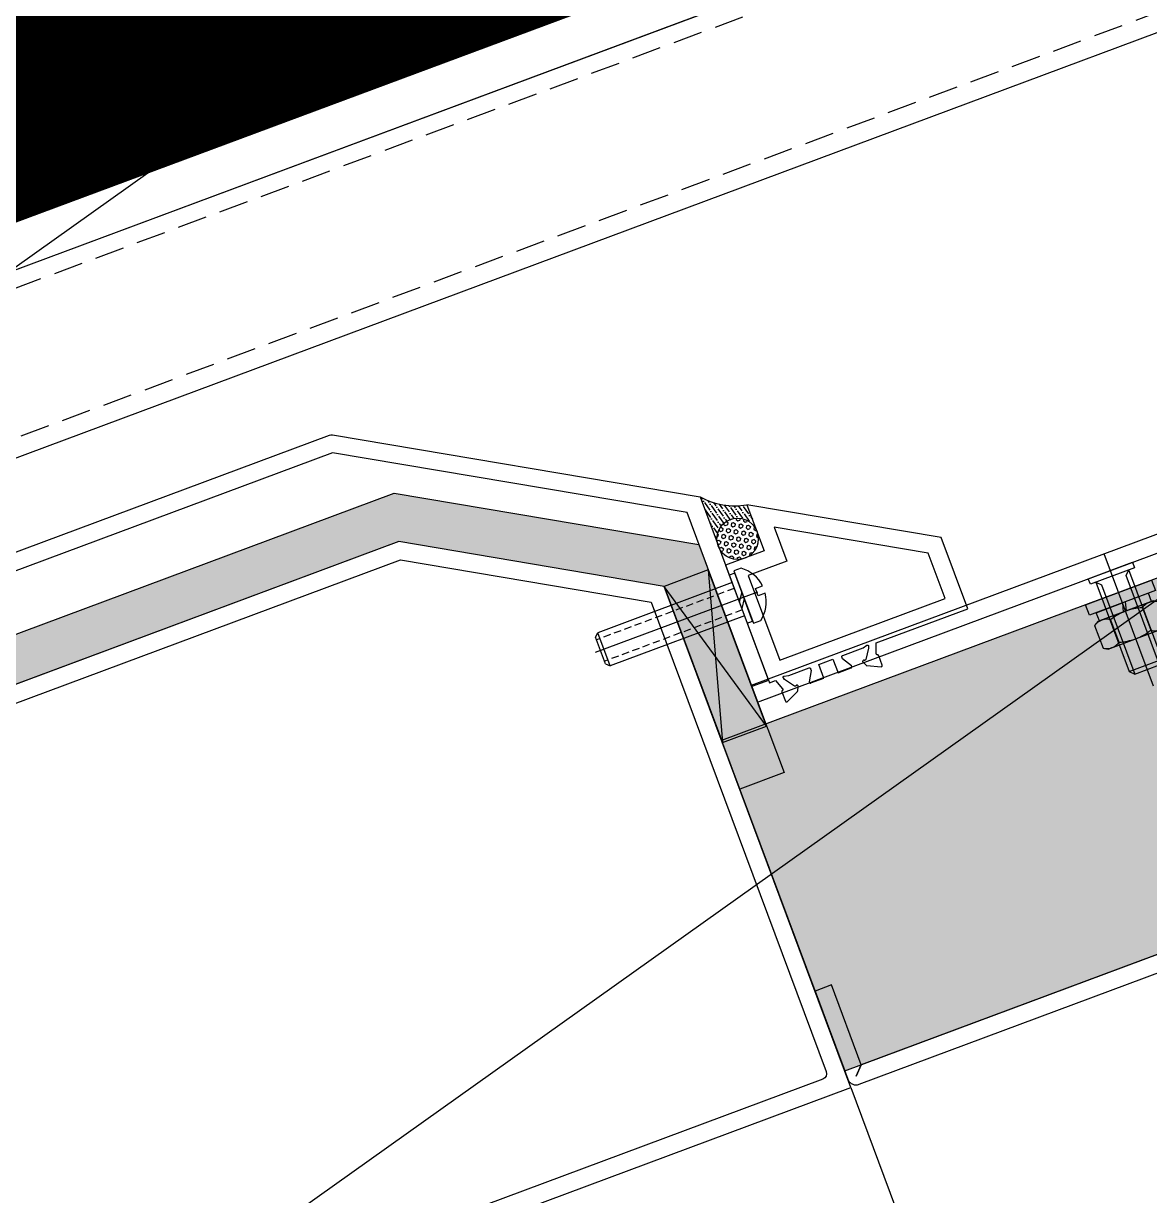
# Model space of a CAD drawing. Extents: x 12199666 to 24617114, y 1197707 to 2548648.
# Drawn here: x 12288963.3 to 12289155, y 1266128.3 to 1266327.7 of the extents above; entities that cross this region are included whole.
import ezdxf

# ---------------------------------------------------------------- set-up
doc = ezdxf.new("R2010")
doc.units = 0
doc.header["$LTSCALE"] = 10
doc.header["$MEASUREMENT"] = 0
for name, pattern in [('TX-PLAN-T1-F11$0$CENTER', [2, 1.25, -0.25, 0.25, -0.25]), ('TX-PLAN-T1-F11$0$CENTER-PISA', [11, 6, -2, 1, -2]), ('TX-PLAN-T1-F11$0$CENTER2', [1.125, 0.75, -0.125, 0.125, -0.125]), ('TX-PLAN-T1-F11$0$DASHED', [0.75, 0.5, -0.25]), ('TX-PLAN-T1-F11$0$HIDDEN', [0.375, 0.25, -0.125]), ('TX-PLAN-T1-F11$0$HIDDEN-PISA', [4.5, 2.5, -2])]:
    doc.linetypes.add(name, pattern=pattern)
doc.layers.add('TX-PLAN-T1-F11$0$_EDO-ALUMINIUM-SECTION', color=90, linetype='Continuous', lineweight=30)
doc.layers.add('TX-PLAN-T1-F11$0$幕墙线', color=114, linetype='Continuous', lineweight=30)
for name, color, linetype in [('TX-PLAN-T1-F11$0$AXIS', 3, 'Continuous'), ('TX-PLAN-T1-F11$0$F-Alum', 4, 'Continuous'), ('TX-PLAN-T1-F11$0$F-dashed line', 8, 'TX-PLAN-T1-F11$0$DASHED'), ('TX-PLAN-T1-F11$0$F-Misc', 1, 'Continuous'), ('TX-PLAN-T1-F11$0$F_MISC', 8, 'Continuous'), ('TX-PLAN-T1-F11$0$Hatch', 8, 'Continuous'), ('TX-PLAN-T1-F11$0$INSUL', 173, 'Continuous'), ('TX-PLAN-T1-F11$0$中心线', 1, 'TX-PLAN-T1-F11$0$CENTER2'), ('TX-PLAN-T1-F11$0$虚线', 8, 'TX-PLAN-T1-F11$0$HIDDEN'), ('TX-PLAN-T1-F11$0$螺栓钉类', 241, 'Continuous')]:
    doc.layers.add(name, color=color, linetype=linetype)
doc.layers.add('TX-PLAN-T1-F11$0$bangong', color=5, linetype='Continuous', true_color=0x0000ff)

# ---------------------------------------------------------------- blocks, each defined once
blk = doc.blocks.new('*U177')
at = {"layer": 'TX-PLAN-T1-F11$0$中心线', "color": 1, "linetype": 'TX-PLAN-T1-F11$0$CENTER', "ltscale": 2.357947691000002}
blk.add_line((-2.842170943040401e-14, 25.90048662063384), (2.842170943040401e-14, -4.956409502317115), dxfattribs=at)
at = {"layer": 'TX-PLAN-T1-F11$0$虚线', "linetype": 'TX-PLAN-T1-F11$0$HIDDEN', "ltscale": 0.5}
for p, q in [((-1.948286311568523, 1.13686837721616e-13), (-1.94828631156858, 25.00000000000011)), ((1.948286311568523, 1.13686837721616e-13), (1.948286311568467, 25.00000000000011))]:
    blk.add_line(p, q, dxfattribs=at)
at = {"layer": 'TX-PLAN-T1-F11$0$螺栓钉类', "color": 241, "linetype": 'Continuous'}
for p, q in [((-2.40807576862025, 25.00000000000011), (-2.999791744951636, 24.40828402366867)), ((2.99979174495158, 24.40828402366867), (-2.999791744951636, 24.40828402366867)), ((-2.999791744951636, 1.13686837721616e-13), (-2.999791744951636, 24.40828402366867)), ((2.408075768620193, 25.00000000000011), (-2.408075768620307, 25)), ((2.408075768620193, 25.00000000000011), (2.99979174495158, 24.40828402366867)), ((2.999791744951636, 1.13686837721616e-13), (2.99979174495158, 24.40828402366867)), ((-0.9100693464279175, -1), (0.5333063006401062, 0)), ((0.2446311712265015, -1), (1.688006818294525, 0))]:
    blk.add_line(p, q, dxfattribs=at)
blk.add_lwpolyline([(4.350000023841858, 0), (4.350000023841858, -1), (-4.350000023841858, -1), (-4.350000023841858, 0)], close=True, dxfattribs=at)
blk.add_lwpolyline([(-4.75, -1), (4.75, -1), (4.75, -2.319999992847443, -0.2072557309237045), (0.6600000262260437, -4.663157165050507), (0.6600000262260437, -3.379999995231628), (-0.6600000262260437, -3.379999995231628), (-0.6600000262260437, -4.663157165050507, -0.2072557309237047), (-4.75, -2.319999992847443)], format="xyb", close=True, dxfattribs=at)
blk = doc.blocks.new('*U178')
at = {"layer": 'TX-PLAN-T1-F11$0$F-Misc'}
blk.add_lwpolyline([(0, -8.000024006068998), (0, 0), (-28.34887666735243, 0), (-28.34887666735243, -8.000024006068998)], close=True, dxfattribs=at)
for points in [[(0, -8.000024006068998), (-28.34887666735243, 0)], [(-28.34887666735243, -8.000024006068998), (0, 0)]]:
    blk.add_lwpolyline(points, dxfattribs=at)
blk = doc.blocks.new('TX-PLAN-T1-F11$0$M6_Nut-3-flat-2')
at = {"color": 32}
for p, q in [((0.4587585457338719, 2.886751346217352), (4.541241450373491, 2.886751348967664)), ((0.4587585496265092, -2.886751345678931), (4.541241454266128, -2.886751342928619))]:
    blk.add_line(p, q, dxfattribs=at)
blk.add_lwpolyline([(3.368768375366926e-09, -5.000000000101863), (0.4465819912802544, -5.773502691699832), (4.55341801650502, -5.773502688927692), (5.000000003368768, -4.999999996733095), (4.999999996631232, 5.000000003266905), (4.553418008719746, 5.773502694864874), (0.4465819834949798, 5.773502692092734), (-3.368768375366926e-09, 4.999999999898137)], close=True, dxfattribs=at)
at = {"color": 32, "flags": 128}
for points in [[(0.4587585437839152, 5.77350269210001, 0.05544153127983753), (0.1914905091252876, 5.289701897236228, 0.09869862796531137), (2.179731382057071e-07, 4.331177979540371, 0.09869610361224045), (0.1906749697882333, 3.372516495095624, 0.0556548797355143), (0.4587585457338719, 2.886751346137316, 0.07885810885708416), (8.228016667999327e-07, 0.003914560504199471, 0.07906961162569194), (0.4587585496119573, -2.886751345737139, 0.05544153127358843), (0.1914905149606057, -3.370552140593645, 0.09869862796797009), (2.238084562122822e-07, -4.329076058289502, 0.09869610361472997), (0.1906749756235513, -5.287737542734249, 0.05565487971234068), (0.4587585515691899, -5.773502691699832)], [(4.541241456201533, -5.773502688956796, 0.05544086582962267), (4.808506944529654, -5.289708019925456, 0.09869862796320988), (4.999999779211066, -4.331184610375203, 0.09869862796168795), (4.809317995139281, -3.372499526725733, 0.05565303741726813), (4.541241454251576, -2.886751343001379, 0.07885744133804315), (4.99999916676461, -0.003939267226087395, 0.0790702791706459), (4.541241450373491, 2.886751348880352, 0.05544086581344029), (4.808506938694336, 3.370546017904417, 0.09869862796136168), (4.999999773375748, 4.329069427454669, 0.09869862796212955), (4.809317989303963, 5.287754511111416, 0.05565303742162497), (4.541241448416258, 5.773502694843046)]]:
    blk.add_lwpolyline(points, format="xyb", dxfattribs=at)
blk = doc.blocks.new('TX-PLAN-T1-F11$0$M6_Spring_Washer-flat-2')
at = {"color": 32}
for points in [[(-3.492459654808044e-10, 0.5176380901029916), (1.499999999919964, 0.1157143024684046), (1.499999996798579, 4.750000000909495), (-3.201421350240707e-09, 4.749999999898137)], [(1.50000000026921, -0.4019237877364503), (1.500000003201421, -4.749999999090505), (3.201421350240707e-09, -4.750000000101863), (0, -1.01863406598568e-10)]]:
    blk.add_lwpolyline(points, close=True, dxfattribs=at)
blk = doc.blocks.new('TX-PLAN-T1-F11$0$M6_Flat_Washer-flat-2')
at = {"color": 32}
blk.add_lwpolyline([(-4.045432433485985e-09, 5.999999999898137), (1.899999995956023, 6.000000001178705), (1.900000004046888, -5.999999998821295), (4.045432433485985e-09, -6.000000000101863)], close=True, dxfattribs=at)
blk = doc.blocks.new('TX-PLAN-T1-F11$0$M6x18_Stud_Bolt-flat-2')
at = {"color": 8, "linetype": 'TX-PLAN-T1-F11$0$HIDDEN-PISA'}
for p, q in [((1.749999998486601, 2.250000001135049), (0.9999999979772838, 3.000000000633008)), ((17.99999999847932, 2.250000012092642), (1.749999998486601, 2.250000001135049)), ((17.25000000202272, -2.999999988416675), (17.24999999797728, 3.000000011583325)), ((1.000000002022716, -2.999999999366992), (1.750000001513399, -2.249999998864951)), ((1.750000001513399, -2.249999998864951), (18.0000000015134, -2.249999987907358))]:
    blk.add_line(p, q, dxfattribs=at)
at = {"color": 54}
blk.add_line((18.0000000015134, -2.249999987907358), (17.99999999847932, 2.250000012092642), dxfattribs=at)
blk.add_lwpolyline([(-2.699380274862051e-09, 3.999999999898137), (0.9999999973006197, 4.000000000574801), (1.00000000269938, -3.999999999425199), (2.699380274862051e-09, -4.000000000101863)], close=True, dxfattribs=at)
blk.add_lwpolyline([(1.000000002022716, -2.999999999425199), (17.25000000202272, -2.999999988474883), (18.0000000015134, -2.249999987965566), (17.99999999847932, 2.250000012034434), (17.24999999797728, 3.000000011525117), (0.9999999979772838, 3.000000000574801)], dxfattribs=at)
at = {"layer": 'TX-PLAN-T1-F11$0$AXIS', "color": 8, "linetype": 'TX-PLAN-T1-F11$0$CENTER-PISA'}
blk.add_line((21, 1.411535777151585e-08), (-3, -2.066371962428093e-09), dxfattribs=at)
blk = doc.blocks.new('*U195')
at = {"layer": 'TX-PLAN-T1-F11$0$INSUL', "lineweight": 0}
h = blk.add_hatch(dxfattribs=at)
h.set_pattern_fill('岩棉', color=256, scale=60.00000000000002, style=0, pattern_type=2)
h.set_pattern_definition([(171.78891, (31.98000479999999, 119.4285713999999), (-403.9210344936758, 60.00000149168051), [2.0005134, -418.1072400000002]), (146.908661, (33.73372379999999, 118.2857141999999), (-95.04024262992478, 60.00000083033304), [2.093239800000001, -437.4870720000002]), (132.32733, (35.03487, 116.8571429999999), (-106.9202743718115, 119.9999994801657), [1.932303599999998, -403.8514799999996]), (114.796992, (35.8268718, 115.1428571999999), (-23.76006081965321, 59.99999964663972), [1.8883968, -196.393272]), (91.6202240999998, (35.8834434, 113.1428574), (-11.88003000216715, 359.9999998263044), [2.000800199999999, -418.1671799999997]), (82.82482490000001, (30.05657160000001, 66.85714259999999), (83.16020966511272, 659.9999982204777), [46.65104279999994, -9750.067799999993]), (97.17517500000001, (41.823459, 66.85714259999999), (-83.16021148970225, 659.9999979909094), [46.65104280000004, -9750.06780000001]), (88.37977579999999, (35.9965866, 113.1428574), (11.88002583240484, 359.9999999412873), [2.0008002, -418.16718]), (65.203007, (36.05315819999999, 115.1428571999999), (23.76006077749137, 59.99999973523376), [1.888396799999998, -196.3932719999997]), (47.67266909999998, (36.84516060000001, 116.8571429999999), (106.9202740388371, 119.9999998207617), [1.932303599999999, -403.8514799999998]), (33.09133829999998, (38.14630680000001, 118.2857141999999), (95.0402417250371, 60.00000218260124), [2.0932398, -437.4870719999998]), (8.211089519999998, (39.90002519999999, 119.4285713999999), (403.9210347392536, 59.99999988934716), [2.0005134, -418.1072399999999]), (87.16616460000002, (30.00000000000001, 65.71428599999996), (11.88002507150802, 180.0000001810667), [1.144256399999998, -239.1495899999996]), (103.9013849999999, (30.282858, 64.57142879999994), (-47.5201215879632, 179.9999997770064), [1.177340399999998, -246.0641939999996]), (111.603615, (30.73543020000001, 63.42857159999996), (-11.88003031737481, 59.99999997976404), [1.229204999999999, -63.30404399999991]), (122.761347, (31.470861, 62.28571439999996), (-35.64009214299298, 59.99999937378065), [1.3590366, -284.0386379999999]), (138.290552, (32.43257759999999, 61.42857119999996), (-71.2801817170538, 60.00000123338383), [1.288252200000001, -269.2446480000003]), (152.003514, (33.5074374, 60.85714259999997), (-106.9202745038909, 59.99999917536116), [1.2173142, -254.4187140000001]), (166.477202, (34.6954404, 60.57142859999996), (-237.6006083015547, 60.00000192533073), [1.2218772, -255.3723300000001]), (167.070755, (35.94001500000002, 60.28571399999996), (-249.4806394894893, 59.99999988713196), [1.276948800000001, -266.8823280000002]), (12.92924439999999, (35.94001500000002, 60.28571399999996), (249.4806395808134, 59.99999961372987), [1.2769488, -266.882328]), (13.52279750000001, (37.1845896, 60.57142859999996), (237.6006088251535, 59.99999985187424), [1.221877199999999, -255.3723299999998]), (27.99648529999997, (38.3725926, 60.85714259999997), (118.8003031649702, 60.00000218637319), [1.2173142, -254.418714]), (41.70944699999995, (39.44745299999998, 61.42857119999996), (71.28018116740307, 60.00000178097831), [1.288252199999999, -269.2446479999997]), (57.2386522, (40.40916960000001, 62.28571439999996), (118.8003026691194, 180.000001000711), [1.359036599999999, -284.0386379999999]), (68.396384, (41.1445998, 63.42857159999996), (11.88003024886847, 60.00000021423826), [1.229204999999999, -63.30404399999996]), (76.098615, (41.59717259999999, 64.57142879999994), (11.88003045248315, 59.99999970942572), [1.177340399999998, -246.0641939999996]), (92.83383529999988, (41.8800306, 65.71428599999996), (-11.88003015074521, 179.9999999348276), [1.144256399999999, -239.1495899999998])])
h.paths.add_polyline_path([(0, 0), (429.9707085312324, 0), (429.9707085312324, 59.99999999999999), (0, 59.99999999999999)])
at = {"layer": 'TX-PLAN-T1-F11$0$INSUL'}
blk.add_lwpolyline([(0, 0), (429.9707085312324, 0), (429.9707085312324, 59.99999999999999), (0, 59.99999999999999)], close=True, dxfattribs=at)
blk = doc.blocks.new('TX-PLAN-T1-F11$0$A$C6BF074A9')
at = {"layer": 'TX-PLAN-T1-F11$0$F-Alum', "flags": 128}
blk.add_lwpolyline([(-176.7907512970123, 303.4804956133912), (101.670045593768, -178.5215350181943), (103.71923694016, -179.0700009019029), (101.670045593768, -178.5215350181943), (89.11470231485146, -185.7750414216252), (90.61542777765135, -188.372698651784), (104.4695996714436, -180.3688295169968), (104.4696063576412, -180.3688256542637, 0.02280645285599625), (104.5847888761346, -180.2950804283291, 0.02181846118224456), (104.6882605061546, -180.2149870714611, 0.03475398228874555), (104.8375154014357, -180.0697275059329, 0.0365712911121337), (104.9712418131676, -179.8961266780652, 0.04398833926035511), (105.096454339815, -179.6643679886738, 0.0521847935262568), (105.1896716791816, -179.3663481273952, 0.08249638677520875), (105.2065083461493, -178.8750040695568, 0.09869640124711758), (105.0180655552685, -178.3196381704593), (-174.9434567983117, 306.2800496912268, 2.199596923842418e-06)], format="xyb", dxfattribs=at)
at = {"layer": 'TX-PLAN-T1-F11$0$F-Alum'}
blk.add_lwpolyline([(41.15684143688122, -207.7081718523377), (43.75396952407027, -206.2065308504652), (-210.3976291322469, 233.7131980354052), (-212.994757219436, 232.2115570334454)], close=True, dxfattribs=at)
at = {"layer": 'TX-PLAN-T1-F11$0$F_MISC', "ltscale": 18000, "extrusion": (6.800515792032808e-07, -9.067815260528008e-07, -0.9999999999993576), "xscale": -1, "rotation": 239.9840001645362}
blk.add_blockref('*U195', (-103.172877777826, -181.117975366362, 0.0002343973125617583), dxfattribs=at)
at = {"layer": 'TX-PLAN-T1-F11$0$F_MISC', "rotation": 30.01599997489868}
for name, p in [('TX-PLAN-T1-F11$0$M6x18_Stud_Bolt-flat-2', (11.69561524876917, -150.7156246285131)), ('TX-PLAN-T1-F11$0$M6_Nut-3-flat-2', (18.1031697497383, -147.0138351535979)), ('TX-PLAN-T1-F11$0$M6_Flat_Washer-flat-2', (15.15915822215902, -148.7146573447362)), ('TX-PLAN-T1-F11$0$M6_Spring_Washer-flat-2', (16.80434113462979, -147.7641978849397))]:
    blk.add_blockref(name, p, dxfattribs=at)
blk = doc.blocks.new('*U193')
at = {"layer": 'TX-PLAN-T1-F11$0$Hatch'}
h = blk.add_hatch(dxfattribs=at)
h.set_pattern_fill('ANGLE', color=256, scale=9.999999999999996, angle=30.01599999723185)
h.set_pattern_definition([(30.0159999972559, (7246.22157835518, 83575.31519769797), (-1.375665006030534, 2.381185795183361), [2, -0.7500000000000002]), (120.0160000000013, (7246.22157835518, 83575.31519769797), (-2.381185795183363, -1.375665006030534), [1.999999999999999, -0.7499999999999996])])
h.paths.add_polyline_path([(350.2253238288686, -354.6837878837832), (354.2542751866858, -361.6576381313353), (322.3892650641501, -380.066776734122), (322.3920172178186, -425.9033668380289), (402.0586897248868, -563.8011208046519), (395.1314504481852, -567.8031243171426), (314.3921460299753, -428.048037958506), (314.398585089948, -375.4440794177499), (343.3252546740696, -358.7324867446878), (343.3858318864368, -358.6351174034935)])
h = blk.add_hatch(dxfattribs=at)
h.set_pattern_fill('ANSI36', color=256, scale=5)
h.set_pattern_definition([(45, (51659.15010211314, 73373.3115634953), (0.3314563036811941, 1.215339780164379), [1.5625, -0.3125, 0, -0.3125])])
h.paths.add_polyline_path([(313.629378239857, -372.377642297346, -0.529394939964302), (308.8098884951323, -369.1014640657522, -0.2493492879967615), (310.3632095332723, -366.1803745179932), (306.3460307864007, -368.5011897335062, -0.1712452279442582), (306.3460307864007, -376.5853972057666)])
h = blk.add_hatch(dxfattribs=at)
h.set_pattern_fill('HEX', color=256, scale=3)
h.set_pattern_definition([(0, (51659.15010211314, 73373.3115634953), (0, 0.649519052838329), [0.375, -0.75]), (120, (51659.15010211314, 73373.3115634953), (-0.5625, -0.3247595264191643), [0.3749999999999989, -0.7499999999999978]), (59.99999999999999, (51659.52510211314, 73373.3115634953), (-0.5624999999999999, 0.3247595264191646), [0.375, -0.75])])
h.paths.add_polyline_path([(315.8564488166012, -369.1014640657522, 0.08813858490334972), (315.6408492759801, -367.8878941231815), (315.0367299781647, -366.842203286782, 0.3450716129569366), (310.7866421518847, -365.9357478965831), (310.3632095332723, -366.1803745179932, 0.2493492879967615), (308.8098884951323, -369.1014640657522, 0.5293949399643019), (313.629378239857, -372.377642297346), (314.5238589297514, -371.8608805284166, 0.2288196746550952)])
at = {"layer": 'TX-PLAN-T1-F11$0$F-Alum'}
blk.add_line((401.1615129876882, -334.5582640465145), (968.8281665723771, -6.604371515393723), dxfattribs=at)
at = {"layer": 'TX-PLAN-T1-F11$0$F-Alum', "flags": 128}
for points in [[(53.01061472645961, -31.80457267696329), (390.065040307818, -615.223651404347)], [(27.04169836640358, -46.80740425240947), (364.0961239619646, -630.2264829897904)]]:
    blk.add_lwpolyline(points, dxfattribs=at)
blk.add_lwpolyline([(317.0822395561263, -370.3828460521618), (335.5822342999745, -359.6949797654088), (335.0265996635426, -358.7332127066911), (336.2127619578969, -357.3187975721085, -0.007804943602983401), (336.2168480984401, -357.3140768012963, -0.03475147959870332), (336.2367392522283, -357.2947019631392, -0.02182096255239729), (336.250532599166, -357.2840158791223, -0.02280395128158622), (336.2658844890539, -357.2741778637283, -0.02280645289443629), (336.2820703778416, -357.2657780464506, -0.02181846149880163), (336.2982103182003, -357.2591537412081, -0.03475398223271113), (336.3249262834433, -357.2515767791047, -0.03657129109344772), (336.3538832296617, -357.2476800918521, -0.04398833847658366), (336.3889928851277, -357.2486376030138, -0.05218479367646167), (336.4296287405305, -357.2577015426796, -0.08249638702618169), (336.4875171966851, -357.288456366703, -0.01121976765777889), (336.4945214735344, -357.2940675220743), (336.5080435059499, -357.3054074212851, 0.01121910438095667), (336.5150473611429, -357.3110182542296, 0.08249689023293717), (336.5729361150879, -357.3417733590759, 0.0521855456413639), (336.6135725602508, -357.350837394275, 0.04398758811039476), (336.6486816192046, -357.3517948594817, 0.03657229268390293), (336.6776393509936, -357.3478980267537, 0.03475223026892075), (336.7043539737351, -357.340321449883, 0.0218196119654262), (336.7204947734717, -357.3336968174845, 0.02269948356110112), (336.7366066030227, -357.3253397871158), (338.2109367812518, -356.4735858242348, 0.0001048805003330558), (338.2110093969386, -356.4735438522912, 0.02280645355989477), (338.2263629918452, -356.4637047949363, 0.0218209627636952), (338.2401563106105, -356.4530186743068, 0.03475147960027722), (338.2600474129431, -356.4336437833845, 0.03657129127645277), (338.2778680119663, -356.4104896227655, 0.04398833946914894), (338.2945502141956, -356.3795815514459, 0.05218479376400448), (338.3069627324585, -356.3398404251202, 0.08249638700787947), (338.3091804848518, -356.2743269597267, 0.09869862806640825), (338.284023226006, -356.2002870598517, 0.09869862815205552), (338.2323988731951, -356.1415527374193, 0.01059771609706687), (338.2255579496268, -356.1365462384565), (336.2272453666665, -354.7381441767793, 0.0718358672267889), (336.1761978338473, -354.7123958517041, 0.05218479356706384), (336.1355619786773, -354.7033319120237, 0.04398833903647838), (336.1004523229785, -354.7023744008766, 0.006722845275875734), (336.0950890481472, -354.702772549761), (335.4650779261719, -354.7580686645524, 0.0445771316028027), (335.4289845842868, -354.7505911936605, 0.04398833927789026), (335.3926233092789, -354.7495995482604, 0.03657129109167929), (335.3626340809278, -354.7536351480667, 0.03475398272905562), (335.3349657217041, -354.7614822202304, 0.02181846138117786), (335.3182504107244, -354.7683426743897, 0.02280645284909666), (335.3014875133522, -354.7770419356384, 0.02280395204992727), (335.2855883461889, -354.7872306651261, 0.02182096253729524), (335.2713032818865, -354.798297695932, 0.03475147915249242), (335.2507030311972, -354.8183632250293, 0.03657129132459825), (335.2322470843792, -354.8423427562229, 0.04398833927744469), (335.2149700955488, -354.874352619343, 0.05218730021067805), (335.2021145676263, -354.9155124683166, 0.08249638670837647), (335.1998182532843, -354.9833614311938, 0.09869610352660264), (335.2258718663361, -355.0600387850573, 0.09869862818395074), (335.279336407315, -355.120867061225, 0.02693974869998015), (335.2977558004204, -355.1334444337117, -0.02625242275471121), (335.3179759462364, -355.1390675801231, -0.08249638677413643), (335.3758644026238, -355.1698224041902, -0.0986986281154367), (335.4274887554348, -355.2285567265935, -0.09869862807006985), (335.4526460142806, -355.3025966265122, -0.08249638702823749), (335.4504282618873, -355.3681100918329, -0.05218479375735399), (335.4380157436244, -355.4078512181877, -0.007261159787873329), (335.4356391003821, -355.413151373461), (334.5871063340455, -357.2341632518946), (334.3813251063693, -357.4795428967336, -0.007804282106335403), (334.3772393197287, -357.4842632717191, -0.03475147962112415), (334.3573482171632, -357.503638162656, -0.02182096283050531), (334.343554898398, -357.5143242833001, -0.02280645349282725), (334.3282013034914, -357.5241633406258, -0.02280395202717555), (334.312017168384, -357.5325621996599, -0.02182096214495271), (334.2958753639832, -357.5391872256878, -0.03475147910663924), (334.269161300268, -357.5467635806999, -0.03657129092895692), (334.240204364527, -357.550660344772, -0.04398833891098607), (334.2050947062671, -357.5497029267863, -0.05218479370896922), (334.1644588271156, -357.5406390949356, -0.08249890380217352), (334.1065687006339, -357.5098832094227, -0.09869862798398574), (334.0549447792582, -357.4511485077383, -0.06564783278589638), (334.0349096211139, -357.4028459185793), (333.8483450650238, -356.7073544477462, 0.06554346293131519), (333.8283515111543, -356.6591238381225), (333.8283515111543, -356.6591238381225), (331.9769921288826, -353.4545423190139, -0.09858998483440251), (331.951877401676, -353.380577127391, -0.08249638676440048), (331.9540946725756, -353.3150636457722, -0.05218730050687392), (331.9665076907258, -353.2753205915651, -0.04398833927353016), (331.9831899749115, -353.2444125645852, -0.03657129105370164), (332.0010106354021, -353.2212584512745, -0.03475147952411811), (332.0209017891902, -353.2018836131319, -0.02182096246113782), (332.034695136128, -353.1911975290859, -0.02280395130315905), (332.0500470260158, -353.1813595136919, -0.0001067408310020497), (332.0501209134236, -353.1813168062072), (332.3223201963119, -353.0240611104819), (334.2687302818522, -353.0235175687703, 0.01509568094209679), (334.2807984719984, -353.0231497574277, 0.03657129125845142), (334.3097554077394, -353.019252993312, 0.03475147942682418), (334.3364694714546, -353.0116766383435, 0.02182096208700705), (334.3526112758555, -353.005051612301, 0.02280395203963335), (334.3687954109628, -352.996652753267, 0.02280645309615273), (334.3841490058694, -352.9868136958976, 0.02182096247282068), (334.3979423248675, -352.976127575268, 0.03475147935827796), (334.4178334272001, -352.9567526843748, 0.03657129137121549), (334.4356540259905, -352.9335985237267, 0.04398833890508947), (334.4523362284526, -352.9026904524653, 0.05218479338488609), (334.4647487464827, -352.8629493260669, 0.0824963869722262), (334.466966498876, -352.7974358607898, 0.09859183946021731), (334.441851579817, -352.7234692123893), (333.2575923767872, -350.6735942977102), (331.0928780185059, -351.9241988500435), (329.806572051486, -349.6976876904955), (331.9712864097673, -348.4470831381623), (330.7870272072032, -346.3972082231776, 0.09859183946021731), (330.7354948751163, -346.3385035131214, 0.0824963869722262), (330.6776324606035, -346.3076997220633, 0.05218479338488609), (330.6370042886119, -346.2986014046473, 0.04398833890508947), (330.6018954557367, -346.2976141883555, 0.03657129137121549), (330.5729352231137, -346.3014863745193, 0.03475147935827796), (330.5462147388607, -346.3090400537476, 0.02182096247282068), (330.5300673174206, -346.3156513774011, 0.02280645309615273), (330.5138743275311, -346.3240374971647, 0.02280395203963335), (330.4985141195357, -346.3338625201286, 0.02182096208700705), (330.4847117362078, -346.344536930148, 0.03475147942682418), (330.4648041969631, -346.3638949319429, 0.03657129125845142), (330.4469639528543, -346.3870339593996, 0.01509568094209679), (330.4406170593575, -346.3973049593333), (329.4678827370517, -348.0832173102681), (329.1956834539305, -348.2404730059061, -0.0001067408310020497), (329.195609548362, -348.2405156818568, -0.02280395130315905), (329.1794183128513, -348.2489008449047, -0.02182096246113782), (329.1632709091064, -348.2555122113263, -0.03475147952411811), (329.1365504446439, -348.2630659614515, -0.03657129105370164), (329.1075902224984, -348.266938224464, -0.04398833927353016), (329.0724813868292, -348.2659511014062, -0.05218730050687392), (329.031851295149, -348.2568522539514, -0.08249638676440048), (328.9739891069476, -348.2260480378172, -0.09858998483440251), (328.9224579411093, -348.1673442214233), (327.0710985597689, -344.9627627018926), (327.0710985597689, -344.9627627018926, 0.06554346293131519), (327.0393032692373, -344.9213502229541), (326.5299878888763, -344.4123192190891, -0.06564783278589638), (326.4981510243379, -344.370834743313, -0.09869862798398574), (326.4730558737647, -344.2967737692961, -0.08249890380217352), (326.4753289695363, -344.2312602267193, -0.05218479370896922), (326.4877752126195, -344.191529649499, -0.04398833891098607), (326.5044836415909, -344.1606357480341, -0.03657129092895692), (326.5223238856997, -344.137496720592, -0.03475147910663924), (326.5422314249445, -344.1181387188262, -0.02182096214495271), (326.5560338082723, -344.1074643088214, -0.02280395202717555), (326.5713940162677, -344.0976392857992, -0.02280645349282725), (326.5875870061573, -344.089253165992, -0.02182096283050531), (326.6037344275974, -344.0826418423676, -0.03475147962112415), (326.6304549118504, -344.0750881631393, -0.007804282106335403), (326.6365851110313, -344.0739065314701), (326.951949672075, -344.0182084413827), (328.9533563950099, -344.192745677341, -0.007261159787873329), (328.9591351153795, -344.1933342941775, -0.05218479375735399), (328.999763287371, -344.2024326115788, -0.08249638702823749), (329.0576257018838, -344.2332364026224, -0.09869862807006985), (329.1092003427912, -344.2920143821248, -0.0986986281154367), (329.1342949490063, -344.3660755404853, -0.08249638677413643), (329.1320217682514, -344.4315871059807, -0.02625242275471121), (329.1267928341404, -344.4519127627136, 0.02693974869998015), (329.12848788267, -344.474152168099, 0.09869862818395074), (329.154477286851, -344.5508534537221, 0.09869610352660264), (329.2078890225384, -344.6117253999109, 0.08249638670837647), (329.2678139321506, -344.643627751444, 0.05218730021067805), (329.3098924404476, -344.6530509624572, 0.04398833927744469), (329.3462528660893, -344.6540732753783, 0.03657129132459825), (329.3762454874814, -344.6500629706134, 0.03475147915249242), (329.4039185058791, -344.6422399378498, 0.02182096253729524), (329.4206415463705, -344.6353928836616, 0.02280395204992727), (329.4374099809211, -344.6267087991291, 0.02280645284909666), (329.4533195300028, -344.6165324475733, 0.02181846138117786), (329.4676123417448, -344.6054788064212, 0.03475398272905562), (329.4882310905959, -344.5854293217562, 0.03657129109167929), (329.5067072554957, -344.5614653652447, 0.04398833927789026), (329.524011235917, -344.5294700852974, 0.0445771316028027), (329.5355626796372, -344.4944671417761), (329.8981667414773, -343.9763069653418, 0.006722845275875734), (329.9011907025706, -343.9718596178718, 0.04398833903647838), (329.9178990495857, -343.9409656720673, 0.05218479356706384), (329.9303451871965, -343.9012350618286, 0.0718358672267889), (329.9335383684374, -343.8441506467643), (329.720285929041, -341.4144788783597, 0.01059771609706687), (329.7193659285549, -341.4060517279286, 0.09869862815205552), (329.6942713223398, -341.3319905695098, 0.09869862806640825), (329.6426966814324, -341.2732125900802, 0.08249638700787947), (329.5848342669196, -341.2424087989639, 0.05218479376400448), (329.5442060949281, -341.2333104815189, 0.04398833946914894), (329.5090972620528, -341.2323232652707, 0.03657129127645277), (329.4801370294299, -341.2361954513763, 0.03475147960027722), (329.4534165451769, -341.2437491306628, 0.0218209627636952), (329.4372691237368, -341.2503604542871, 0.02280645355989477), (329.4210761338472, -341.2587465740944, 0.0001048805003330558), (329.4210035006981, -341.2587885155954), (327.9466733220033, -342.1105424781999, 0.02269948356110112), (327.9313854682259, -342.1203257566085, 0.0218196119654262), (327.917583927745, -342.130999492816, 0.03475223026892075), (327.8976759170182, -342.1503578681586, 0.03657229268390293), (327.8798352158628, -342.1734975508007, 0.04398758811039476), (327.8631271272898, -342.2043909567728, 0.0521855456413639), (327.8506807773374, -342.2441221259069, 0.08249689023293717), (327.8484076911118, -342.3096340894845, 0.01121910438095667), (327.8497698416468, -342.318504263123), (327.8528391728178, -342.3358829248173, -0.01121976765777889), (327.8542013920378, -342.3447536247841, -0.08249638702618169), (327.8519282110501, -342.4102651901921, -0.05218479367646167), (327.8394820734393, -342.4499958004599, -0.04398833847658366), (327.8227737264242, -342.4808897462644, -0.03657129109344772), (327.8049335437827, -342.5040288210439, -0.03475398223271113), (327.7850245286245, -342.5233881669701, -0.02181846149880163), (327.7712237006053, -342.5340613222506, -0.02280645289443629), (327.7558617866598, -342.5438873857784, -0.02280395128158622), (327.7396705511492, -342.5522725487972, -0.02182096255239729), (327.7235231474042, -342.5588839152624, -0.03475147959870332), (327.6968026831746, -342.5664376654022, -0.007804943602983401), (327.6906719645485, -342.5676194056578), (325.8728504066821, -342.8886738336587), (317.5506474499125, -328.4834869694896), (306.3460307864007, -334.9566479812202), (306.3460307864007, -368.5011897335062), (313.5805468137842, -364.3216458467068)], format="xyb", close=True, dxfattribs=at)
blk.add_lwpolyline([(318.1791713258717, -366.2844633594796), (331.5100810700096, -358.5828946406837), (316.4537156824954, -332.5818696624483), (309.3425357767846, -336.6901594766532), (309.3425357767846, -363.305380536156), (314.6774785837624, -360.2232631545194)], close=True, dxfattribs=at)
at = {"layer": 'TX-PLAN-T1-F11$0$F-Alum'}
for points in [[(455.4729844129179, -567.7718404594343), (455.4729844129179, -567.7718404594343), (446.3959872892592, -552.0601956466271), (505.8266415628605, -517.7257626117789, 0.4142135629107179), (506.192285489291, -516.359635047178), (401.1615129876882, -334.5582640464709), (322.3892650641501, -380.0667758264462)], [(439.369238186162, -573.3344405092794), (418.1223877749871, -585.6092291673849), (325.3936407528818, -425.1025364142552), (325.3857700543012, -381.800288240629), (399.198695463594, -339.1568885540619, -0.4142135618083592), (400.5648230256047, -339.522532479692), (502.0939028023276, -515.2627032643359, -0.4142135629305874), (501.7282588758972, -516.6288308289368), (442.4707817491144, -550.8632155012601, 0.4142135623737295), (442.397652963642, -551.1364410138922), (451.2549298969097, -566.4678058499121)], [(309.3460307866335, -439.5040731506597), (405.3548687912989, -605.6890643946535), (437.1462707237806, -587.3224317001004), (438.6470144910272, -589.9200927575439), (435.1871296027675, -591.9189461415081), (435.1871296027675, -591.9189461415081), (404.2579426011071, -609.7874283735582), (306.4801450439263, -440.5405095017923, -0.1317235220179792), (306.3460307864007, -440.0402676794038), (306.3460307864007, -376.5853972057666), (335.2009771130979, -359.9152406854846), (336.701702574268, -362.5128979166475), (309.3460307866335, -378.3168895531417), (309.3460307866335, -439.5040731506597)]]:
    blk.add_lwpolyline(points, format="xyb", dxfattribs=at)
blk.add_lwpolyline([(322.3892650641501, -380.066776734122), (322.3920172178186, -425.9033668380289), (405.9924112183508, -570.6101344211784)], dxfattribs=at)
at = {"layer": 'TX-PLAN-T1-F11$0$F-dashed line', "flags": 128}
for points in [[(50.2786876456812, -33.38286887168942), (387.3331132275052, -616.8019476004993)], [(29.57848780532368, -45.34184349645511), (366.632913393667, -628.760922236208)]]:
    blk.add_lwpolyline(points, dxfattribs=at)
at = {"layer": 'TX-PLAN-T1-F11$0$Hatch'}
blk.add_lwpolyline([(350.2253238288686, -354.6837878837832), (354.2542751866858, -361.6576381313353), (322.3892650641501, -380.066776734122), (322.3920172178186, -425.9033668380289), (402.0586897248868, -563.8011208046519), (395.1314504481852, -567.8031243171426), (314.3921460299753, -428.048037958506), (314.398585089948, -375.4440794177499), (343.3252546740696, -358.7324867446878), (343.3858318864368, -358.6351174034935), (350.2253238288686, -354.6837878837832), (350.2253238288686, -354.6837878837832)], dxfattribs=at)
blk.add_circle((312.3331686558668, -369.1014640657522), 3.52328016069998, dxfattribs=at)
blk.add_arc((294.8900346637238, -372.5432934696291), 12.14818709837609, 340.5652533305836, 19.43474666941645, dxfattribs=at)
blk.add_blockref('TX-PLAN-T1-F11$0$A$C6BF074A9', (295.3913204157725, -154.9408162646432))
at = {"layer": 'TX-PLAN-T1-F11$0$F_MISC', "rotation": 210.0159999954284}
blk.add_blockref('*U178', (322.3891669837758, -380.0668603298254), dxfattribs=at)
at = {"layer": 'TX-PLAN-T1-F11$0$F_MISC', "xscale": -1, "rotation": 210.0160000257106}
blk.add_blockref('*U177', (322.4352983376011, -367.2902626612195), dxfattribs=at)
blk = doc.blocks.new('TX-PLAN-T1-F11$0$A$C21521A5F')
at = {"rotation": 90}
blk.add_blockref('*U193', (388.7170751225203, 13760.21975712478, 0.0004146164392175001), dxfattribs=at)
blk = doc.blocks.new('TX-PLAN-T1-F11$0$标准层幕墙0118')
at = {"color": 3, "rotation": 180}
blk.add_blockref('TX-PLAN-T1-F11$0$A$C21521A5F', (-5561.283235622803, 27660.21975712452, -0.0004146164392191662), dxfattribs=at)
blk = doc.blocks.new('TX-PLAN-T1-F11')
at = {"layer": 'TX-PLAN-T1-F11$0$bangong'}
h = blk.add_hatch(dxfattribs=at)
h.set_pattern_fill('ANSI31', color=256, scale=100)
h.set_pattern_definition([(35.42361568638237, (12267498.76065116, 1237188.209494983), (-92.0142139200649, 129.363622926511), [])])
h.paths.add_polyline_path([(12311684.18336611, 1287370.210507017), (12310206.36976081, 1278610.927855134), (12302958.7966133, 1279833.690537009), (12302775.84162168, 1278749.276510726), (12300113.46885065, 1279198.456067521), (12299082.01873722, 1273084.854827092), (12299673.66233511, 1272985.036269651), (12298342.75916021, 1265096.519714597), (12297751.20815149, 1265196.322650944), (12297252.11954068, 1262238.129415706), (12297843.6397387, 1262138.331677556), (12297460.90569874, 1259869.79413769), (12299531.67664484, 1259520.426090187), (12299348.73406536, 1258436.086736571), (12307533.15646735, 1257055.260102745), (12306093.66360394, 1248523.111785988), (12305034.8156649, 1248138.598779066), (12304987.2896874, 1248120.884374847), (12304730.88532002, 1248810.1552251), (12304726.2279362, 1248813.755302423), (12304668.76189766, 1248792.335929501), (12303555.71862895, 1248388.142278736), (12303508.19265145, 1248370.427874517), (12303251.78828407, 1249059.69872477), (12303247.13090024, 1249063.298802093), (12303189.66486171, 1249041.879429172), (12302076.62159299, 1248637.685778406), (12302029.09561549, 1248619.971374187), (12301772.69124811, 1249309.242224441), (12301768.03386428, 1249312.842301764), (12301710.56782575, 1249291.422928842), (12300597.52455704, 1248887.229278077), (12300549.99857954, 1248869.514873858), (12300293.59421215, 1249558.785724111), (12300288.93682833, 1249562.385801434), (12300231.47078979, 1249540.966428512), (12299118.42752108, 1249136.772777747), (12299070.90154358, 1249119.058373528), (12298814.4971762, 1249808.329223781), (12298809.83979237, 1249811.929301104), (12298752.37375384, 1249790.509928182), (12297639.33048512, 1249386.316277418), (12297591.80450763, 1249368.601873198), (12297335.40014024, 1250057.872723451), (12297330.74275642, 1250061.472800774), (12297273.27671788, 1250040.053427853), (12296160.23344917, 1249635.859777088), (12296112.70747167, 1249618.145372869), (12295856.30310429, 1250307.416223122), (12295851.64572046, 1250311.016300445), (12295794.17968193, 1250289.596927523), (12294681.13641321, 1249885.403276758), (12294633.61043572, 1249867.688872539), (12294377.20606833, 1250556.959722792), (12294372.54868451, 1250560.559800115), (12294315.08264597, 1250539.140427193), (12293202.03937726, 1250134.946776428), (12293154.51339976, 1250117.232372209), (12292896.37247753, 1250811.171460559), (12292836.97187973, 1250784.745247274), (12291908.2772282, 1250382.531343024), (12291867.16237681, 1250364.240115792), (12291547.28495182, 1251083.257633011), (12291482.39475784, 1251070.585970619), (12290489.94021968, 1250886.969781256), (12290445.77444349, 1250878.345152928), (12290294.64825905, 1251652.245776173), (12290228.30317677, 1251656.873738757), (12289222.19786628, 1251737.079845253), (12289177.30695085, 1251740.211252583), (12289232.17744772, 1252526.818223604), (12289169.30588734, 1252548.50358447), (12288218.47681304, 1252887.037167406), (12288175.93617847, 1252901.710081621), (12288433.044248, 1253647.133946957), (12288377.95346105, 1253684.391069287), (12287547.54072607, 1254258.059618989), (12287510.26477772, 1254283.268817198), (12287951.9962696, 1254936.441525879), (12287908.46045644, 1254986.717971193), (12287255.35459211, 1255756.220177345), (12287225.89705826, 1255790.238609117), (12287822.05035732, 1256306.464815688), (12287791.11153031, 1256365.586334077), (12287330.16118586, 1257267.991576919), (12287309.29652999, 1257307.862194365), (12288006.71543675, 1257672.827836192), (12287983.76926086, 1257734.390134638), (12287579.57561009, 1258847.433403349), (12287561.86120587, 1258894.959380847), (12288251.13205613, 1259151.363748232), (12288254.73213345, 1259156.021132058), (12288233.31276053, 1259213.487170594), (12287829.11910976, 1260326.530439305), (12287811.40470554, 1260374.056416802), (12288500.6755558, 1260630.460784187), (12288504.27563312, 1260635.118168013), (12288482.8562602, 1260692.584206549), (12288078.66260943, 1261805.62747526), (12288060.94820521, 1261853.153452758), (12288750.21905547, 1262109.557820143), (12288753.81913279, 1262114.215203969), (12288732.39975987, 1262171.681242505), (12288328.2061091, 1263284.724511216), (12288310.49170488, 1263332.250488713), (12288999.76255514, 1263588.654856098), (12289003.36263246, 1263593.312239924), (12288981.94325954, 1263650.77827846), (12288577.74960877, 1264763.821547171), (12288560.03520455, 1264811.347524669), (12289249.30605481, 1265067.751892054), (12289252.90613213, 1265072.40927588), (12289231.48675921, 1265129.875314416), (12288827.29310844, 1266242.918583128), (12288809.57870422, 1266290.444560624), (12289498.84955448, 1266546.848928009), (12289502.4496318, 1266551.506311836), (12289481.03025888, 1266608.972350372), (12289076.83660812, 1267722.015619083), (12289059.12220389, 1267769.54159658), (12289748.39305415, 1268025.945963965), (12289751.99313147, 1268030.603347791), (12289730.57375855, 1268088.069386327), (12289326.38010778, 1269201.112655038), (12289308.66570356, 1269248.638632536), (12289997.93655382, 1269505.042999921), (12290001.53663114, 1269509.700383747), (12289980.11725822, 1269567.166422283), (12289575.92360746, 1270680.209690994), (12289558.20920323, 1270727.735668491), (12290247.48005349, 1270984.140035876), (12290251.08013081, 1270988.797419702), (12290229.66075789, 1271046.263458238), (12289825.46710713, 1272159.306726949), (12289807.7527029, 1272206.832704447), (12290497.02355316, 1272463.237071831), (12290500.62363048, 1272467.894455658), (12290479.20425756, 1272525.360494193), (12290075.0106068, 1273638.403762905), (12290057.29620258, 1273685.929740402), (12290746.56705283, 1273942.334107787), (12290750.16713015, 1273946.991491613), (12290728.74775723, 1274004.457530149), (12290324.55410647, 1275117.500798861), (12290306.83970224, 1275165.026776358), (12290996.1105525, 1275421.431143743), (12290999.71062982, 1275426.088527569), (12290978.2912569, 1275483.554566104), (12290574.09760614, 1276596.597834816), (12290556.38320192, 1276644.123812313), (12291245.65405217, 1276900.528179698), (12291249.25412949, 1276905.185563524), (12291227.83475657, 1276962.65160206), (12290823.64110581, 1278075.694870772), (12290805.92670159, 1278123.220848269), (12291495.19755184, 1278379.625215654), (12291498.79762916, 1278384.28259948), (12291477.37825624, 1278441.748638015), (12291073.18460548, 1279554.791906727), (12291055.47020126, 1279602.317884224), (12291744.74105151, 1279858.722251609), (12291748.34112883, 1279863.379635435), (12291726.92175591, 1279920.845673971), (12291322.72810515, 1281033.888942682), (12291305.01370093, 1281081.41492018), (12291994.28455118, 1281337.819287565), (12291997.8846285, 1281342.47667139), (12291976.46525558, 1281399.942709927), (12291572.27160482, 1282512.985978638), (12291554.5572006, 1282560.511956135), (12292243.82805085, 1282816.91632352), (12292247.42812817, 1282821.573707346), (12292226.00875525, 1282879.039745882), (12291821.81510449, 1283992.083014593), (12291804.10070027, 1284039.608992091), (12292498.03978862, 1284297.749914323), (12292471.61357533, 1284357.150512126), (12292069.39967108, 1285285.845163663), (12292051.10844385, 1285326.960015052), (12292770.12596107, 1285646.837440036), (12292757.45429868, 1285711.727634011), (12292573.83810931, 1286704.182172203), (12292565.21348099, 1286748.347948364), (12293339.11410423, 1286899.474132803), (12293343.74206681, 1286965.819215085), (12293423.94817331, 1287971.924525595), (12293427.07958064, 1288016.815441009), (12294213.68655166, 1287961.944944136), (12294235.37191253, 1288024.816504517), (12294573.90549546, 1288975.645578815), (12294588.57840968, 1289018.186213379), (12295334.00227501, 1288761.078143854), (12295371.25939735, 1288816.168930813), (12295944.92794704, 1289646.581665778), (12295970.13714526, 1289683.857614139), (12296623.30985394, 1289242.126122254), (12296673.58629925, 1289285.661935416), (12297443.0885054, 1289938.767799751), (12297477.10693717, 1289968.225333601), (12297993.33314375, 1289372.072034538), (12298052.45466213, 1289403.010861539), (12298954.85990498, 1289863.961205998), (12298994.73052242, 1289884.825861866), (12299359.69616425, 1289187.406955099), (12299421.2584627, 1289210.353130996), (12300534.30173141, 1289614.546781761), (12300581.8277089, 1289632.261185981), (12300838.23207629, 1288942.990335727), (12300842.88946012, 1288939.390258404), (12300900.35549865, 1288960.809631326), (12302013.39876736, 1289365.003282091), (12302060.92474486, 1289382.71768631), (12302317.32911224, 1288693.446836057), (12302321.98649607, 1288689.846758734), (12302379.45253461, 1288711.266131656), (12303492.49580332, 1289115.459782421), (12303540.02178081, 1289133.17418664), (12303796.4261482, 1288443.903336386), (12303801.08353203, 1288440.303259063), (12303858.54957056, 1288461.722631985), (12304971.59283927, 1288865.91628275), (12305019.11881677, 1288883.63068697), (12305275.52318416, 1288194.359836716), (12305280.18056798, 1288190.759759393), (12305337.64660652, 1288212.179132315), (12306450.68987523, 1288616.37278308), (12306498.21585273, 1288634.0871873), (12306754.62022011, 1287944.816337046), (12306759.27760394, 1287941.216259723), (12306816.74364247, 1287962.635632645), (12307929.78691119, 1288366.82928341), (12307977.31288868, 1288384.543687629), (12308233.71725607, 1287695.272837376), (12308238.37463989, 1287691.672760052), (12308295.84067843, 1287713.092132974), (12309408.88394714, 1288117.285783739), (12309456.40992464, 1288135.000187959), (12309712.81429202, 1287445.729337705), (12309717.47167585, 1287442.129260382), (12309774.93771438, 1287463.548633304), (12310887.9809831, 1287867.74228407), (12310935.50696059, 1287885.456688289), (12311191.91132798, 1287196.185838035), (12311196.5687118, 1287192.585760712), (12311254.03475034, 1287214.005133634)])
at = {"layer": 'TX-PLAN-T1-F11$0$bangong', "const_width": 100}
blk.add_lwpolyline([(12288981.94325954, 1263650.778278462), (12288577.74960877, 1264763.821547173), (12288560.03520455, 1264811.347524671), (12289249.30605481, 1265067.751892056), (12289252.90613213, 1265072.409275882), (12289231.48675921, 1265129.875314418), (12288827.29310844, 1266242.91858313), (12288809.57870422, 1266290.444560626), (12289498.84955448, 1266546.848928011), (12289502.4496318, 1266551.506311838), (12289481.03025888, 1266608.972350374), (12289076.83660812, 1267722.015619085)], dxfattribs=at)
at = {"layer": 'TX-PLAN-T1-F11$0$幕墙线'}
blk.add_lwpolyline([(12287809.69785929, 1256263.020034649), (12287297.19176062, 1257242.376451005), (12288003.54438968, 1257612.017322132), (12287549.95968666, 1258829.069781929), (12288253.08414349, 1259091.112961787), (12287799.50718447, 1260308.168307926), (12288502.62764307, 1260570.209997987), (12288049.05068414, 1261787.265343881), (12288752.17114274, 1262049.307033943), (12288298.59018567, 1263266.360889796), (12289001.71464241, 1263528.404069898), (12288548.13768348, 1264745.459415792), (12289251.25814208, 1265007.501105854), (12288797.67718501, 1266224.554961707), (12289500.80164175, 1266486.598141809), (12289047.22468282, 1267703.653487704), (12289750.34514152, 1267965.69517752), (12289296.76418435, 1269182.749033618), (12289999.88864109, 1269444.79221372), (12289546.30768402, 1270661.846069573), (12290249.43214086, 1270923.889249431), (12289795.8511837, 1272140.943105529), (12290498.97564053, 1272402.986285386), (12290045.39468336, 1273620.040141484)], dxfattribs=at)
at = {"layer": 'TX-PLAN-T1-F11$0$_EDO-ALUMINIUM-SECTION', "rotation": 350.4236156863823}
blk.add_blockref('TX-PLAN-T1-F11$0$标准层幕墙0118', (12293055.45042718, 1251790.443008234), dxfattribs=at)

msp = doc.modelspace()

# ---------------------------------------------------------------- block references
msp.add_blockref('TX-PLAN-T1-F11', (0, 0))

doc.saveas('drawing.dxf')
